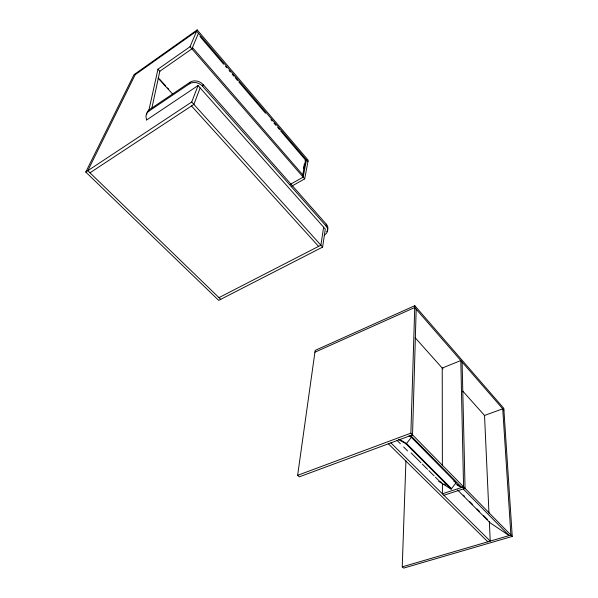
<?xml version="1.0" encoding="UTF-8"?>
<svg xmlns="http://www.w3.org/2000/svg" width="598" height="598" viewBox="0 0 598 598"><rect width="100%" height="100%" fill="white"/><g stroke="black" fill="none" stroke-linecap="round" stroke-linejoin="round"><path stroke-width="0.9" d="M442.37 465.857L442.228 368.047L460.804 360.542L463.57 486.839L461.783 487.475L410.706 435.576L412.538 434.843L416.178 309.188M405.93 460.819L402.237 566.867L403.65 568.1L512.239 536.421L410.878 433.154L414.795 305.705L315.176 350.391L297.632 475.32L299.351 476.823L412.538 434.843M324.236 235.134A8.484 6.623 9 0 0 326.022 225.932L326.284 224.183L203.215 84.654A9.65 8.043 27.3 0 0 189.962 82.262L149.463 109.636A9.441 7.542 27.5 0 0 147.041 112.745M291.802 186.135L304.696 178.877L308.209 160.219L197.176 29.9L133.974 74.698L85.761 172.06L218.696 300.368L322.614 247.094L325.305 229.086L198.058 85.544L146.338 120.176M323.623 227.195L320.894 245.187L218.958 297.625M302.558 175.663L305.548 160.092L280.679 130.969M306.46 159.883L303.171 177.12L290.269 184.401M303.47 168.621L304.352 164.039M151.87 108.163L159.823 71.252L157.962 69.189L190.044 46.711L197.176 29.9M148.842 110.481L157.962 69.189M326.022 225.932L202.61 86.262L203.215 84.654M200.143 87.906L193.872 104.396L89.977 172.807M85.761 172.06L191.719 102.004L198.058 85.544M146.615 119.458A9.463 7.55 27.4 0 1 148.745 111.25L189.327 83.862L189.962 82.262M198.439 33.271L191.906 48.857L159.472 71.506M148.745 111.25L149.463 109.636M135.806 73.397L87.801 170.707L220.714 299.329M438.708 481.375L451.169 489.127L456.11 482.698L411.394 437.31L409.017 435.837M398.537 439.44L406.139 443.963L411.394 437.31M135.17 74.698L196.637 31.156L307.948 161.624M305.055 160.376L305.548 160.092M314.922 352.192L414.735 307.529L503.92 410.176M297.632 475.32L410.878 433.154M484.358 415.535L502.731 408.8L510.901 535.061L509.167 535.621L490.106 522.787L457.567 489.964M462.112 362.052L465.057 488.349L463.271 488.985L509.167 535.621M463.57 486.839L442.408 493.806L442.393 483.558M443.91 495.286L465.057 488.349M402.237 566.867L510.901 535.061M399.404 439.291L406.498 443.499L451.512 488.686M441.66 482.564L439.388 481.158L435.449 477.211M443.94 483.976L445.45 484.918M453.807 481.211L456.11 482.698M455.549 483.431L461.783 487.475M457.029 484.933L459.369 486.451M388.371 443.806L487.826 541.81M390.883 442.879L490.233 541.108L489.343 521.568M411.11 452.91L420.977 462.762M422.293 464.078L427.555 469.333M428.871 470.641L434.133 475.903M397.057 440.42L400.346 443.694M403.635 446.975L407.574 450.907M406.139 443.963L451.169 489.127M463.338 495.137L464.639 496.445M469.841 501.7L472.435 504.323M476.987 508.913L479.589 511.537M483.49 515.476L487.385 519.415M159.367 78.966L165.639 85.85M167.515 87.913L168.771 89.289M158.089 78.114L172.56 93.998M191.495 105.966L318.577 246.383M191.719 102.004L322.614 247.094M415.184 337.758L443.051 368.981M462.859 391.189L484.53 415.468L488.97 513.189M192.466 47.526L303.455 175.648M414.795 305.705L503.8 408.322L512.239 536.421M190.044 46.711L304.696 178.877M200.001 36.5L223.652 64.203M225.476 66.333L226.687 67.753M229.116 70.594L230.327 72.014M232.151 74.152L233.968 76.282M235.178 77.703L237.608 80.543M238.819 81.963L265.512 113.216M270.969 119.607L272.18 121.028M274.004 123.158L275.82 125.288M277.644 127.419L279.46 129.549M146.697 114.719A9.441 7.542 27.5 0 1 146.794 113.71M326.284 224.183A8.469 6.623 9 0 1 327.592 230.066M327.218 230.858A8.469 6.623 9 0 1 326.71 231.598M189.327 83.862A9.68 8.051 27.2 0 1 202.61 86.262"/></g></svg>
